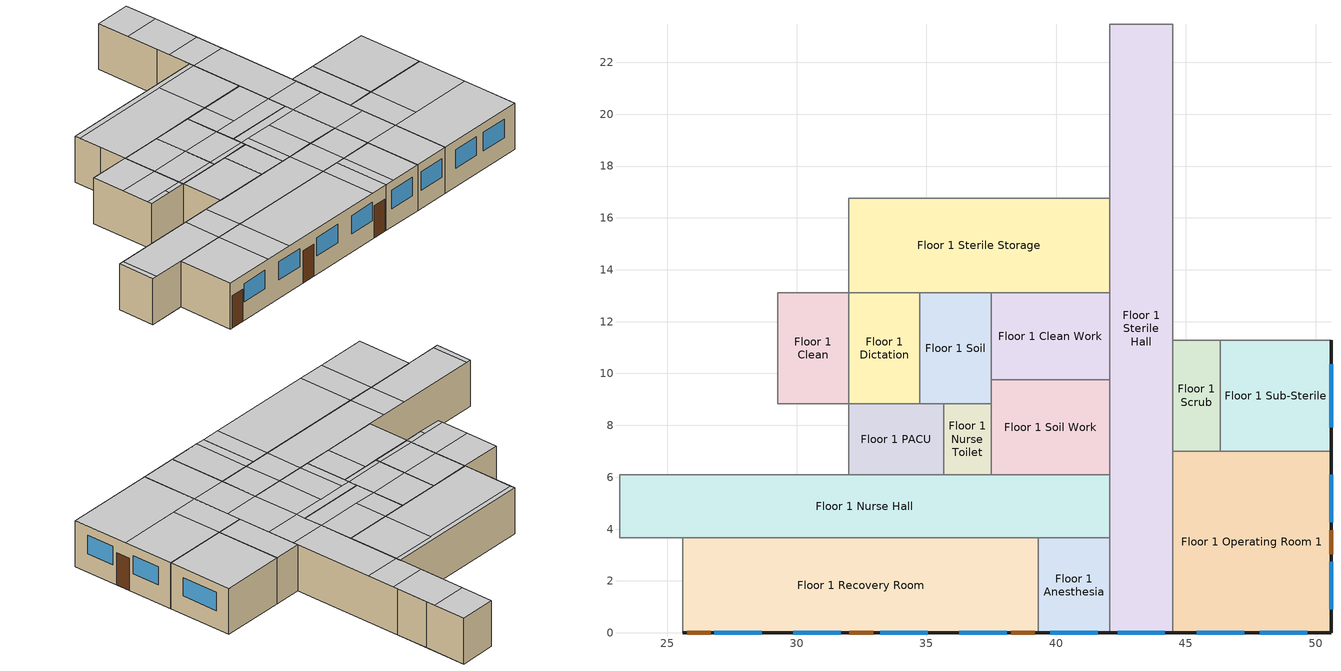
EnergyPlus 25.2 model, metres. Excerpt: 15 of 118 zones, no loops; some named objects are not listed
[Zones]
Floor 1 Anesthesia
 floor ground (Floor1AnesthesiaSlab_Ffactor): 42.06,3.66 42.06,0 39.32,0 39.32,3.66 z0
 wall outside (nonres_ext_wall_grd): 39.32,0 42.06,0 z0:3.05
 wall to Floor 1 Sterile Hall (int_wall): 42.06,0 42.06,3.66 z0:3.05
 wall to Floor 1 Nurse Hall (int_wall): 42.06,3.66 39.32,3.66 z0:3.05
 wall to Floor 1 Recovery Room (int_wall): 39.32,3.66 39.32,0 z0:3.05
 window (NonresWindow_U_0.248_SHGC_South_0.21): 39.78,0 41.61,0 z1.22:2.44
 ceiling to Floor 2 Exam Hall 3 (int_slab_ceiling): 39.32,0 39.93,0 39.93,3.66 39.32,3.66 z3.05
 ceiling to Floor 2 Exam 4 (int_slab_ceiling): 42.06,3.66 39.93,3.66 39.93,0 42.06,0 z3.05
Floor 1 Clean
 floor adiabatic (Floor1CleanSlab_Ffactor): 32,8.84 29.26,8.84 29.26,13.11 32,13.11 z0
 wall to Floor 1 Nurse Station (int_wall): 29.26,8.84 32,8.84 z0:3.05
 wall to Floor 1 Humid (int_wall): 32,13.11 29.26,13.11 z0:3.05
 wall to Floor 1 Nourishment (int_wall): 29.26,13.11 29.26,8.84 z0:3.05
 wall to Floor 1 Dictation (int_wall): 32,8.84 32,13.11 z0:3.05
 ceiling to Floor 2 Exam Hall 2 (int_slab_ceiling): 29.26,8.84 30.78,8.84 30.78,9.14 29.26,9.14 z3.05
 ceiling to Floor 2 Exam 3 (int_slab_ceiling): 32,8.84 32,9.14 30.78,9.14 30.78,8.84 z3.05
 ceiling to Floor 2 X-Ray (int_slab_ceiling): 29.26,13.11 29.26,10.97 32,10.97 32,13.11 z3.05
 ceiling to Floor 2 Reception Hall (int_slab_ceiling): 32,9.14 32,10.97 29.26,10.97 29.26,9.14 z3.05
Floor 1 Clean Work
 floor adiabatic (Floor1CleanWorkSlab_Ffactor): 37.49,9.75 37.49,13.11 42.06,13.11 42.06,9.75 z0
 wall to Floor 1 Sterile Storage (int_wall): 42.06,13.11 37.49,13.11 z0:3.05
 wall to Floor 1 Soil (int_wall): 37.49,13.11 37.49,9.75 z0:3.05
 wall to Floor 1 Sterile Hall (int_wall): 42.06,9.75 42.06,13.11 z0:3.05
 wall to Floor 1 Soil Work (int_wall): 37.49,9.75 42.06,9.75 z0:3.05
 ceiling to Floor 2 Scheduling 1 (int_slab_ceiling): 42.06,13.11 39.01,13.11 39.01,10.97 42.06,10.97 z3.05
 ceiling to Floor 2 X-Ray (int_slab_ceiling): 37.49,13.11 37.49,10.97 39.01,10.97 39.01,13.11 z3.05
 ceiling to Floor 2 Reception Hall (int_slab_ceiling): 42.06,10.97 37.49,10.97 37.49,9.75 42.06,9.75 z3.05
Floor 1 Dictation
 floor adiabatic (Floor1DictationSlab_Ffactor): 34.75,13.11 34.75,8.84 32,8.84 32,13.11 z0
 wall to Floor 1 Sterile Storage (int_wall): 34.75,13.11 32,13.11 z0:3.05
 wall to Floor 1 Soil (int_wall): 34.75,8.84 34.75,13.11 z0:3.05
 wall to Floor 1 PACU (int_wall): 32,8.84 34.75,8.84 z0:3.05
 ceiling to Floor 2 Exam 3 (int_slab_ceiling): 34.75,8.84 34.75,9.14 32,9.14 32,8.84 z3.05
 ceiling to Floor 2 X-Ray (int_slab_ceiling): 32,13.11 32,10.97 34.75,10.97 34.75,13.11 z3.05
 ceiling to Floor 2 Reception Hall (int_slab_ceiling): 34.75,9.14 34.75,10.97 32,10.97 32,9.14 z3.05
Floor 1 Nurse Hall
 floor adiabatic (Floor1NurseHallSlab_Ffactor): 23.16,6.1 42.06,6.1 42.06,3.66 23.16,3.66 z0
 wall to Floor 1 Step Down (int_wall): 23.16,3.66 25.6,3.66 z0:3.05
 wall to Floor 1 Soil Work (int_wall): 42.06,6.1 37.49,6.1 z0:3.05
 wall to Floor 1 Pre-Op Hall (int_wall): 23.16,6.1 23.16,3.66 z0:3.05
 wall to Floor 1 Sterile Hall (int_wall): 42.06,3.66 42.06,6.1 z0:3.05
 wall to Floor 1 Nurse Toilet (int_wall): 37.49,6.1 35.66,6.1 z0:3.05
 wall to Floor 1 PACU (int_wall): 35.66,6.1 32,6.1 z0:3.05
 wall to Floor 1 Nurse Station (int_wall): 32,6.1 23.16,6.1 z0:3.05
 wall to Floor 1 Recovery Room (int_wall): 25.6,3.66 39.32,3.66 z0:3.05
 ceiling to Floor 2 Exam Hall 1 (int_slab_ceiling): 23.16,3.66 23.47,3.66 23.47,6.1 23.16,6.1 z3.05
 ceiling to Floor 2 Exam 2 (int_slab_ceiling): 28.96,3.66 28.96,6.1 23.47,6.1 23.47,3.66 z3.05
 ceiling to Floor 2 Exam 3 (int_slab_ceiling): 30.78,3.66 38.1,3.66 38.1,6.1 30.78,6.1 z3.05
 ceiling to Floor 2 Exam Hall 2 (int_slab_ceiling): 28.96,3.66 30.78,3.66 30.78,6.1 28.96,6.1 z3.05
 ceiling to Floor 2 Exam Hall 3 (int_slab_ceiling): 39.93,3.66 39.93,6.1 38.1,6.1 38.1,3.66 z3.05
 ceiling to Floor 2 Storage 1 (int_slab_ceiling): 42.06,6.1 39.93,6.1 39.93,3.66 42.06,3.66 z3.05
Floor 1 Nurse Toilet
 floor adiabatic (Floor1NurseToiletSlab_Ffactor): 35.66,6.1 35.66,8.84 37.49,8.84 37.49,6.1 z0
 wall to Floor 1 PACU (int_wall): 35.66,8.84 35.66,6.1 z0:3.05
 wall to Floor 1 Soil (int_wall): 37.49,8.84 35.66,8.84 z0:3.05
 wall to Floor 1 Soil Work (int_wall): 37.49,6.1 37.49,8.84 z0:3.05
 ceiling to Floor 2 Exam 3 (int_slab_ceiling): 35.66,8.84 35.66,6.1 37.49,6.1 37.49,8.84 z3.05
Floor 1 Operating Room 1
 floor ground (Floor1OperatingRoom1Slab_Ffactor): 50.6,7.01 50.6,0 44.5,0 44.5,7.01 z0
 wall outside (nonres_ext_wall_grd): 44.5,0 50.6,0 50.6,7.01 z0:3.05
 wall to Floor 1 Sterile Hall (int_wall): 44.5,7.01 44.5,0 z0:3.05
 wall to Floor 1 Sub-Sterile (int_wall): 50.6,7.01 46.33,7.01 z0:3.05
 wall to Floor 1 Scrub (int_wall): 46.33,7.01 44.5,7.01 z0:3.05
 window (NonresWindow_U_0.248_SHGC_South_0.21): 45.42,0 47.24,0 / 47.85,0 49.68,0 z1.22:2.44
 window (NonresWindow_U_0.248_SHGC_East_0.21): 50.6,0.91 50.6,2.74 / 50.6,4.27 50.6,6.1 z1.22:2.44
 door (Swinging Door_con): 50.6,3.03 50.6,3.95 z0:2.13
 ceiling to Floor 2 Conference (int_slab_ceiling): 50.6,0 50.6,3.66 44.5,3.66 44.5,0 z3.05
 ceiling to Floor 2 Office (int_slab_ceiling): 50.6,7.01 46.33,7.01 46.33,3.66 50.6,3.66 z3.05
 ceiling to Floor 2 Office Hall (int_slab_ceiling): 44.5,3.66 46.33,3.66 46.33,7.01 44.5,7.01 z3.05
Floor 1 PACU
 floor adiabatic (Floor1PACUSlab_Ffactor): 32,6.1 32,8.84 35.66,8.84 35.66,6.1 z0
 wall to Floor 1 Soil (int_wall): 35.66,8.84 34.75,8.84 z0:3.05
 wall to Floor 1 Nurse Station (int_wall): 32,8.84 32,6.1 z0:3.05
 ceiling to Floor 2 Exam 3 (int_slab_ceiling): 32,8.84 32,6.1 35.66,6.1 35.66,8.84 z3.05
Floor 1 Recovery Room
 floor ground (Floor1RecoveryRoomSlab_Ffactor): 39.32,0 25.6,0 25.6,3.66 39.32,3.66 z0
 wall outside (nonres_ext_wall_grd): 25.6,0 39.32,0 z0:3.05
 wall to Floor 1 Step Down (int_wall): 25.6,3.66 25.6,0 z0:3.05
 window (NonresWindow_U_0.248_SHGC_South_0.21): 29.87,0 31.7,0 / 33.22,0 35.05,0 / 36.27,0 38.1,0 / 26.82,0 28.65,0 z1.22:2.44
 door (Swinging Door_con): 32.03,0 32.95,0 / 25.77,0 26.68,0 / 38.27,0 39.18,0 z0:2.13
 ceiling to Floor 2 Exam 2 (int_slab_ceiling): 25.6,0 28.96,0 28.96,3.66 25.6,3.66 z3.05
 ceiling to Floor 2 Exam 3 (int_slab_ceiling): 30.78,0 38.1,0 38.1,3.66 30.78,3.66 z3.05
 ceiling to Floor 2 Exam Hall 2 (int_slab_ceiling): 28.96,0 30.78,0 30.78,3.66 28.96,3.66 z3.05
 ceiling to Floor 2 Exam Hall 3 (int_slab_ceiling): 39.32,3.66 38.1,3.66 38.1,0 39.32,0 z3.05
Floor 1 Scrub
 floor adiabatic (Floor1ScrubSlab_Ffactor): 46.33,7.01 44.5,7.01 44.5,11.28 46.33,11.28 z0
 wall to Floor 1 Sub-Sterile (int_wall): 46.33,7.01 46.33,11.28 z0:3.05
 wall to Floor 1 Sterile Hall (int_wall): 44.5,11.28 44.5,7.01 z0:3.05
 wall to Floor 1 Operating Room 2 (int_wall): 46.33,11.28 44.5,11.28 z0:3.05
 ceiling to Floor 2 Office Hall (int_slab_ceiling): 44.5,7.01 46.33,7.01 46.33,11.28 44.5,11.28 z3.05
Floor 1 Soil
 floor adiabatic (Floor1SoilSlab_Ffactor): 37.49,8.84 34.75,8.84 34.75,13.11 37.49,13.11 z0
 wall to Floor 1 Soil Work (int_wall): 37.49,8.84 37.49,9.75 z0:3.05
 wall to Floor 1 Sterile Storage (int_wall): 37.49,13.11 34.75,13.11 z0:3.05
 ceiling to Floor 2 Exam 3 (int_slab_ceiling): 37.49,8.84 37.49,9.14 34.75,9.14 34.75,8.84 z3.05
 ceiling to Floor 2 X-Ray (int_slab_ceiling): 34.75,13.11 34.75,10.97 37.49,10.97 37.49,13.11 z3.05
 ceiling to Floor 2 Reception Hall (int_slab_ceiling): 37.49,9.14 37.49,10.97 34.75,10.97 34.75,9.14 z3.05
Floor 1 Soil Work
 floor adiabatic (Floor1SoilWorkSlab_Ffactor): 42.06,9.75 42.06,6.1 37.49,6.1 37.49,9.75 z0
 wall to Floor 1 Sterile Hall (int_wall): 42.06,6.1 42.06,9.75 z0:3.05
 ceiling to Floor 2 Exam 3 (int_slab_ceiling): 37.49,6.1 38.1,6.1 38.1,9.14 37.49,9.14 z3.05
 ceiling to Floor 2 Exam Hall 3 (int_slab_ceiling): 38.1,6.1 39.93,6.1 39.93,9.14 38.1,9.14 z3.05
 ceiling to Floor 2 Reception Hall (int_slab_ceiling): 42.06,9.14 42.06,9.75 37.49,9.75 37.49,9.14 z3.05
 ceiling to Floor 2 Dictation (int_slab_ceiling): 42.06,6.1 42.06,9.14 39.93,9.14 39.93,6.1 z3.05
Floor 1 Sterile Hall
 floor ground (Floor1SterileHallSlab_Ffactor): 42.06,23.47 44.5,23.47 44.5,0 42.06,0 z0
 wall outside (nonres_ext_wall_grd): 42.06,0 44.5,0 z0:3.05
 wall to Floor 1 Operating Room 3 (int_wall): 42.06,23.47 42.06,19.2 z0:3.05
 wall to Floor 1 Utility Hall (int_wall): 44.5,23.47 42.06,23.47 z0:3.05
 wall to Floor 1 Sterile Storage (int_wall): 42.06,16.76 42.06,13.11 z0:3.05
 wall to Floor 1 Locker Room Hall (int_wall): 42.06,19.2 42.06,16.76 z0:3.05
 wall to Floor 1 Operating Room 2 (int_wall): 44.5,11.28 44.5,18.59 z0:3.05
 wall to Floor 1 Utility Janitor (int_wall): 44.5,18.59 44.5,20.73 z0:3.05
 wall to Floor 1 Utility Room (int_wall): 44.5,20.73 44.5,23.47 z0:3.05
 window (NonresWindow_U_0.248_SHGC_South_0.21): 42.37,0 44.2,0 z1.22:2.44
 ceiling to Floor 2 Conference (int_slab_ceiling): 44.5,0 44.5,3.66 42.06,3.66 42.06,0 z3.05
 ceiling to Floor 2 Storage 2 (int_slab_ceiling): 42.06,23.47 42.06,21.34 44.5,21.34 44.5,23.47 z3.05
 ceiling to Floor 2 Lounge (int_slab_ceiling): 42.06,6.1 44.5,6.1 44.5,9.14 42.06,9.14 z3.05
 ceiling to Floor 2 Conference Toilet (int_slab_ceiling): 44.5,3.66 44.5,6.1 42.06,6.1 42.06,3.66 z3.05
 ceiling to Floor 2 Scheduling 1 (int_slab_ceiling): 42.06,10.97 44.5,10.97 44.5,16.46 42.06,16.46 z3.05
 ceiling to Floor 2 Work Hall (int_slab_ceiling): 42.06,16.46 44.5,16.46 44.5,18.29 42.06,18.29 z3.05
 ceiling to Floor 2 Reception Hall (int_slab_ceiling): 44.5,9.14 44.5,10.97 42.06,10.97 42.06,9.14 z3.05
 ceiling to Floor 2 Nurse Station 1 (int_slab_ceiling): 44.5,21.34 42.06,21.34 42.06,18.29 44.5,18.29 z3.05
Floor 1 Sterile Storage
 floor adiabatic (Floor1NurseStorageSlab_Ffactor): 42.06,16.76 42.06,13.11 32,13.11 32,16.76 z0
 wall to Floor 1 Nurse Janitor (int_wall): 32,16.76 32,14.94 z0:3.05
 wall to Floor 1 Locker Room Hall (int_wall): 42.06,16.76 32,16.76 z0:3.05
 wall to Floor 1 Humid (int_wall): 32,14.94 32,13.11 z0:3.05
 ceiling to Floor 2 Scheduling 1 (int_slab_ceiling): 42.06,13.11 42.06,16.46 39.01,16.46 39.01,13.11 z3.05
 ceiling to Floor 2 Work Hall (int_slab_ceiling): 32,16.76 32,16.46 42.06,16.46 42.06,16.76 z3.05
 ceiling to Floor 2 X-Ray (int_slab_ceiling): 39.01,13.11 39.01,16.46 32,16.46 32,13.11 z3.05
Floor 1 Sub-Sterile
 floor ground (Floor1Sub-SterileSlab_Ffactor): 46.33,7.01 46.33,11.28 50.6,11.28 50.6,7.01 z0
 wall outside (nonres_ext_wall_grd): 50.6,7.01 50.6,11.28 z0:3.05
 wall to Floor 1 Operating Room 2 (int_wall): 50.6,11.28 46.33,11.28 z0:3.05
 window (NonresWindow_U_0.248_SHGC_East_0.21): 50.6,7.92 50.6,10.36 z1.22:2.44
 ceiling to Floor 2 Office (int_slab_ceiling): 46.33,11.28 46.33,7.01 50.6,7.01 50.6,11.28 z3.05
[Building]
OutPatientHealthCare: North Axis {deg}=0; Terrain=City; Loads Convergence Tolerance Value {W}=0.04; Temperature Convergence Tolerance Value {deltaC}=0.2; Solar Distribution=FullInteriorAndExterior; Maximum Number of Warmup Days=50; Minimum Number of Warmup Days=6
[Site:Location]
Site:Location=Albuquerque.Intl.Sunport_NM_USA WMO=723650; Latitude {N+ S-}=35.04; Longitude {W- E+}=-106.62; Time Zone Relative to GMT {GMT+/-}=-7; Elevation {m}=1620
[SizingPeriod:DesignDay] Day of Month=21; Dry-Bulb Temperature Range Modifier Type=DefaultMultipliers; Humidity Condition Type=Wetbulb; Barometric Pressure {Pa}=83318; Rain {Yes/No}=No; Snow on ground {Yes/No}=No; Daylight Savings Time Indicator=No
Name | Month | Day Type | Maximum Dry-Bulb Temperature {C} | Daily Dry-Bulb Temperature Range {C} | Wetbulb at Maximum Dry-Bulb {C} | Wind Speed {m/s} design conditions vs. traditional 6.71 m/s (15 mph) | Wind Direction {Degrees; N=0, S=180} | Solar Model Indicator | Clearness {0.0 to 1.1} | Wind Speed {m/s} design conditions vs. traditional 3.35 m/s (7mph) | ASHRAE Clear Sky Optical Depth for Beam Irradiance (taub) | ASHRAE Clear Sky Optical Depth for Diffuse Irradiance (taud)
Albuquerque.Intl.Sunport_NM_USA Ann Htg 99.6% Condns DB | 12 | WinterDesignDay | -7.9 | 0 | -7.9 | 3.2 | 0 | ASHRAEClearSky | 0
Albuquerque.Intl.Sunport_NM_USA Ann Clg .4% Condns DB=>MWB | 7 | SummerDesignDay | 35.1 | 13.5 | 15.7 |  | 220 | ASHRAETau |  | 4.4 | 0.463 | 1.887
[Site:WaterMainsTemperature]
Calculation Method=Correlation; Annual average outdoor air temperature {C}=13.6333; Maximum difference in monthly average outdoor air temperatures {C}=23.5
[Site:GroundTemperature:FCfactorMethod]
January Ground Temperature {C}=13.7; February Ground Temperature {C}=7; March Ground Temperature {C}=2.1; April Ground Temperature {C}=2.6; May Ground Temperature {C}=4.3; June Ground Temperature {C}=8.8; July Ground Temperature {C}=13.9; August Ground Temperature {C}=17.8; September Ground Temperature {C}=23.2; October Ground Temperature {C}=25.6; November Ground Temperature {C}=24.1; December Ground Temperature {C}=20.5
[Material:NoMass]
Opaque Door panel_con: MediumRough, 0.475973, 0.9, 0.7, 0.7
CP02 CARPET PAD: VeryRough, 0.21648, 0.9, 0.7, 0.8
Nonres_Exterior_Wall_Insulation_grd: MediumSmooth, 1.48827, 0.9, 0.7, 0.7
[Construction]
Swinging Door_con: Opaque Door panel_con
InteriorFurnishings: Std Wood 6inch
int_wall: G01 13mm gypsum board, G01 13mm gypsum board
int_slab_ceiling: CP02 CARPET PAD, 100mm Normalweight concrete floor
nonres_ext_wall_grd: F07 25mm stucco, G01 16mm gypsum board, Nonres_Exterior_Wall_Insulation_grd, G01 16mm gypsum board
NonresWindow_U_0.248_SHGC_South_0.21: Glazing Layer South
NonresWindow_U_0.248_SHGC_East_0.21: Glazing Layer East
[Material]
Name | Roughness | Thickness {m} | Conductivity {W/m-K} | Density {kg/m3} | Specific Heat {J/kg-K} | Thermal Absorptance | Solar Absorptance | Visible Absorptance | Absorptance:Thermal | Absorptance:Solar | Absorptance:Visible
Std Wood 6inch | MediumSmooth | 0.15 | 0.12 | 540 | 1210 | 0.9 | 0.7 | 0.7
F07 25mm stucco | Smooth | 0.0254 | 0.72 | 1856 | 840 | 0.9 | 0.7 | 0.7
G01 13mm gypsum board | Smooth | 0.0127 | 0.16 | 800 | 1090 |  |  |  | 0.9 | 0.7 | 0.5
G01 16mm gypsum board | MediumSmooth | 0.0159 | 0.16 | 800 | 1090
100mm Normalweight concrete floor | MediumRough | 0.1016 | 2.31 | 2322 | 832
[WindowMaterial:SimpleGlazingSystem] U-Factor {W/m2-K}=1.40821; Solar Heat Gain Coefficient=0.21; Visible Transmittance=0.29
Glazing Layer South; Glazing Layer East
[Construction:FfactorGroundFloor] F-Factor {W/m-K}=0.90012
Name | Area {m2} | PerimeterExposed {m}
Floor1AnesthesiaSlab_Ffactor | 10.0335 | 2.7432
Floor1CleanSlab_Ffactor; Floor1DictationSlab_Ffactor; Floor1SoilSlab_Ffactor | 11.7058 | 0
Floor1CleanWorkSlab_Ffactor | 15.329 | 0
Floor1NurseHallSlab_Ffactor | 46.0799 | 0
Floor1NurseToiletSlab_Ffactor | 5.01676 | 0
Floor1OperatingRoom1Slab_Ffactor | 42.7354 | 13.1064
Floor1PACUSlab_Ffactor | 10.0335 | 0
Floor1RecoveryRoomSlab_Ffactor | 50.1676 | 13.716
Floor1ScrubSlab_Ffactor | 7.80386 | 0
Floor1SoilWorkSlab_Ffactor | 16.7225 | 0
Floor1SterileHallSlab_Ffactor | 57.2283 | 2.4384
Floor1NurseStorageSlab_Ffactor | 36.7896 | 0
Floor1Sub-SterileSlab_Ffactor | 18.209 | 4.2672
[Zone] Type=1; Multiplier=1; Ceiling Height {m}=-9999; Floor Area {m2}=autocalculate; Part of Total Floor Area=Yes
Name | Volume {m3}
Floor 1 Anesthesia; Floor 1 PACU | 30.5822
Floor 1 Clean; Floor 1 Dictation; Floor 1 Soil | 35.6792
Floor 1 Clean Work | 46.7228
Floor 1 Nurse Hall | 140.4516
Floor 1 Nurse Toilet | 15.2911
Floor 1 Operating Room 1 | 130.2575
Floor 1 Recovery Room | 152.911
Floor 1 Scrub | 23.7862
Floor 1 Soil Work | 50.9703
Floor 1 Sterile Hall | 174.4318
Floor 1 Sterile Storage | 112.1347
Floor 1 Sub-Sterile | 55.501
[InternalMass] Construction=InteriorFurnishings
Name | Zone or ZoneList | Surface Area {m2}
Floor 1 Anesthesia_InternalMass_1 | Floor 1 Anesthesia | 20.0671
Floor 1 Clean_InternalMass_1 | Floor 1 Clean | 23.4116
Floor 1 Clean Work_InternalMass_1 | Floor 1 Clean Work | 30.658
Floor 1 Dictation_InternalMass_1 | Floor 1 Dictation | 23.4116
Floor 1 Nurse Hall_InternalMass_1 | Floor 1 Nurse Hall | 92.1598
Floor 1 Nurse Toilet_InternalMass_1 | Floor 1 Nurse Toilet | 10.0335
Floor 1 Operating Room 1_InternalMass_1 | Floor 1 Operating Room 1 | 85.4708
Floor 1 PACU_InternalMass_1 | Floor 1 PACU | 20.0671
Floor 1 Recovery Room_InternalMass_1 | Floor 1 Recovery Room | 100.3353
Floor 1 Scrub_InternalMass_1 | Floor 1 Scrub | 15.6077
Floor 1 Soil_InternalMass_1 | Floor 1 Soil | 23.4116
Floor 1 Soil Work_InternalMass_1 | Floor 1 Soil Work | 33.4451
Floor 1 Sterile Hall_InternalMass_1 | Floor 1 Sterile Hall | 114.4565
Floor 1 Sterile Storage_InternalMass_1 | Floor 1 Sterile Storage | 73.5792
Floor 1 Sub-Sterile_InternalMass_1 | Floor 1 Sub-Sterile | 36.418
[People] Fraction Radiant=0.3; Sensible Heat Fraction=AUTOCALCULATE; Activity Level Schedule=ACTIVITY_SCH; Enable ASHRAE 55 Comfort Warnings=No; Mean Radiant Temperature Calculation Type=EnclosureAveraged; Work Efficiency Schedule=WORK_EFF_SCH; Clothing Insulation Calculation Method=ClothingInsulationSchedule; Clothing Insulation Schedule=CLOTHING_SCH; Air Velocity Schedule=AIR_VELO_SCH; Thermal Comfort Model 1 Type=FANGER
Name | Zone or ZoneList or Space or SpaceList | Number of People Schedule | Number of People Calculation Method | People per Floor Area {person/m2} | Number of People
Floor 1 Anesthesia People | Floor 1 Anesthesia | BLDG_OCC_SCH | People/Area | 0.215299
Floor 1 Clean People | Floor 1 Clean | BLDG_OCC_SCH | People/Area | 0.215299
Floor 1 Clean Work People | Floor 1 Clean Work | BLDG_OCC_SCH | People/Area | 0.215299
Floor 1 Dictation People | Floor 1 Dictation | OFFICE_OCC_w_SB_SCH | People/Area | 0.0538248
Floor 1 Operating Room 1 People | Floor 1 Operating Room 1 | BLDG_OCC_SCH | People/Area | 0.215299
Floor 1 PACU People | Floor 1 PACU | BLDG_OCC_SCH | People/Area | 0.215299
Floor 1 Recovery Room People | Floor 1 Recovery Room | BLDG_OCC_SCH | People/Area | 0.215299
Floor 1 Soil People | Floor 1 Soil | BLDG_OCC_SCH | People/Area | 0.215299
Floor 1 Soil Work People | Floor 1 Soil Work | BLDG_OCC_SCH | People/Area | 0.215299
Floor 1 Nurse Hall People | Floor 1 Nurse Hall | BLDG_OCC_SCH | People |  | 2.48
Floor 1 Nurse Toilet People | Floor 1 Nurse Toilet | BLDG_OCC_SCH | People |  | 0.27
Floor 1 Scrub People | Floor 1 Scrub | BLDG_OCC_SCH | People |  | 0.42
Floor 1 Sterile Hall People | Floor 1 Sterile Hall | BLDG_OCC_SCH | People |  | 3.08
Floor 1 Sterile Storage People | Floor 1 Sterile Storage | BLDG_OCC_SCH | People |  | 0.792
Floor 1 Sub-Sterile People | Floor 1 Sub-Sterile | BLDG_OCC_SCH | People |  | 0.98
[Lights] Design Level Calculation Method=Watts/Area; Return Air Fraction=0; Fraction Radiant=0.7; Fraction Visible=0.2; Fraction Replaceable=1; Return Air Fraction Calculated from Plenum Temperature=No
Name | Zone or ZoneList or Space or SpaceList | Schedule | Watts per Zone Floor Area {W/m2}
Floor 1 Anesthesia_Lights | Floor 1 Anesthesia | ltg_sch_anesthesia | 13.6002
Floor 1 Clean_Lights | Floor 1 Clean | ltg_sch_clean | 13.6002
Floor 1 Clean Work_Lights | Floor 1 Clean Work | ltg_sch_clean | 13.6002
Floor 1 Dictation_Lights | Floor 1 Dictation | ltg_sch_office | 7.46477
Floor 1 Nurse Hall_Lights | Floor 1 Nurse Hall | ltg_sch_corridor | 7.19909
Floor 1 Nurse Toilet_Lights | Floor 1 Nurse Toilet | ltg_sch_toilet | 7.56703
Floor 1 Operating Room 1_Lights | Floor 1 Operating Room 1 | ltg_sch_operation | 23.6214
Floor 1 PACU_Lights | Floor 1 PACU | ltg_sch_recovery | 12.06633
Floor 1 Recovery Room_Lights | Floor 1 Recovery Room | ltg_sch_recovery | 12.06633
Floor 1 Scrub_Lights | Floor 1 Scrub | ltg_sch_corridor | 7.19909
Floor 1 Soil_Lights | Floor 1 Soil | ltg_sch_soiled | 13.6002
Floor 1 Soil Work_Lights | Floor 1 Soil Work | ltg_sch_soiled | 13.6002
Floor 1 Sterile Hall_Lights | Floor 1 Sterile Hall | ltg_sch_corridor | 7.19909
Floor 1 Sterile Storage_Lights | Floor 1 Sterile Storage | ltg_sch_floor_1_sterile_storage | 4.030261
Floor 1 Sub-Sterile_Lights | Floor 1 Sub-Sterile | ltg_sch_corridor | 7.19909
[ElectricEquipment] Schedule=BLDG_EQUIP_SCH; Design Level Calculation Method=EquipmentLevel; Fraction Latent=0; Fraction Radiant=0.5; Fraction Lost=0
Name | Zone or ZoneList or Space or SpaceList | Design Level {W}
Floor 1 Anesthesia_PlugMisc_Equip | Floor 1 Anesthesia | 216.0219
Floor 1 Clean_PlugMisc_Equip | Floor 1 Clean | 252.0255
Floor 1 Clean Work_PlugMisc_Equip | Floor 1 Clean Work | 330.0334
Floor 1 Dictation_PlugMisc_Equip | Floor 1 Dictation | 138.5965
Floor 1 Nurse Hall_PlugMisc_Equip | Floor 1 Nurse Hall | 198.6044
Floor 1 Nurse Toilet_PlugMisc_Equip | Floor 1 Nurse Toilet | 21.6223
Floor 1 Operating Room 1_PlugMisc_Equip | Floor 1 Operating Room 1 | 1840.19
Floor 1 PACU_PlugMisc_Equip | Floor 1 PACU | 323.9826
Floor 1 Recovery Room_PlugMisc_Equip | Floor 1 Recovery Room | 1619.91
Floor 1 Scrub_PlugMisc_Equip | Floor 1 Scrub | 33.6346
Floor 1 Soil_PlugMisc_Equip | Floor 1 Soil | 252.0255
Floor 1 Soil Work_PlugMisc_Equip | Floor 1 Soil Work | 360.0364
Floor 1 Sterile Hall_PlugMisc_Equip | Floor 1 Sterile Hall | 246.6539
Floor 1 Sterile Storage_PlugMisc_Equip | Floor 1 Sterile Storage | 39.7328
Floor 1 Sub-Sterile_PlugMisc_Equip | Floor 1 Sub-Sterile | 78.4808
[GasEquipment]
Floor 1 Operating Room 1_GasMisc_Equip: Zone or ZoneList or Space or SpaceList=Floor 1 Operating Room 1; Schedule=BLDG_EQUIP_SCH_BASE; Design Level Calculation Method=EquipmentLevel; Design Level {W}=3217.98; Fraction Latent=0; Fraction Radiant=0; Fraction Lost=0.5
[Exterior:Lights] Control Option=AstronomicalClock
Name | Schedule | Design Level {W}
Exterior_Lights_a | Exterior_lighting_schedule_a | 180.55
Exterior_Lights_b | Exterior_lighting_schedule_b_2016 | 1040.09
Exterior_Lights_c | Exterior_lighting_schedule_c_2016 | 2850.15
[ZoneInfiltration:DesignFlowRate] Schedule=INFIL_SCH; Design Flow Rate Calculation Method=Flow/ExteriorWallArea; Flow per Exterior Surface Area {m3/s-m2}=0.000569572; Constant Term Coefficient=0; Temperature Term Coefficient=0; Velocity Term Coefficient=0.224; Velocity Squared Term Coefficient=0
Name | Zone or ZoneList
Floor 1 Anesthesia_Infiltration | Floor 1 Anesthesia
Floor 1 Operating Room 1_Infiltration | Floor 1 Operating Room 1
Floor 1 Recovery Room_Infiltration | Floor 1 Recovery Room
Floor 1 Sub-Sterile_Infiltration | Floor 1 Sub-Sterile
[HVACTemplate:System:VRF]
VRF_System_1: Gross Rated Total Cooling Capacity {W} (N1)=Autosize; Gross Rated Cooling COP {W/W} (N2)=3.5; Minimum Outdoor Temperature in Cooling Mode {C} (N3)=-5; Maximum Outdoor Temperature in Cooling Mode {C} (N4)=43; Gross Rated Heating Capacity {W} (N5)=Autosize; Rated Heating Capacity Sizing Ratio (N6)=1; Gross Rated Heating COP {W/W} (N7)=4; Minimum Outdoor Temperature in Heating Mode {C} (N8)=-20; Maximum Outdoor Temperature in Heating Mode {C} (N9)=15.5; Minimum Heat Pump Part-Load Ratio (N10)=0.15; Zone Name for Master Thermostat Location (A3)=Floor 1 Anesthesia; Master Thermostat Priority Control Type (A4)=LoadPriority; Heat Pump Waste Heat Recovery (A6)=No; Equivalent Piping Length for Cooling {m} (N11)=30; Vertical Height for Piping Correction {m} (N12)=10; Equivalent Piping Length for Heating {m} (N13)=30; Crankcase Heater Power per Compressor {W} (N14)=15; Number of Compressors (N15)=2; Ratio of Compressor Size to Total Capacity (N16)=0.5; Max Outdoor Dry-bulb Temp for Crankcase Heater {C} (N17)=5; Defrost Strategy (A7)=ReverseCycle; Defrost Control (A8)=OnDemand; Defrost Time Period Fraction (N18)=0.058333; Resistive Defrost Heater Capacity {W} (N19)=Autosize; Max Outdoor Dry-bulb Temp for Defrost {C} (N20)=5; Condenser Type (A9)=AirCooled; Evaporative Condenser Effectiveness (N22)=0.9; Evaporative Condenser Air Flow Rate {m3/s} (N23)=Autosize; Evaporative Condenser Pump Power {W} (N24)=Autosize; Basin Heater Capacity {W/K} (N25)=0.5; Basin Heater Setpoint Temperature {C} (N26)=2; Fuel Type (A11)=Electricity
[HVACTemplate:Zone:VRF] Template VRF System Name (F2)=VRF_System_1; Rated Total Heating Capacity Sizing Ratio (F6)=1; Cooling Supply Air Flow Rate (F7)=Autosize; No Cooling Supply Air Flow Rate (F8)=Autosize; Heating Supply Air Flow Rate (F9)=Autosize; No Heating Supply Air Flow Rate (F10)=Autosize; Cooling Outdoor Air Flow Rate (F11)=Autosize; Heating Outdoor Air Flow Rate (F12)=Autosize; No Load Outdoor Air Flow Rate (F13)=Autosize; Supply Air Fan Placement (F22)=DrawThrough; Supply Fan Total Efficiency (F23)=0.7; Supply Fan Delta Pressure (F24)=300; Supply Fan Motor Efficiency (F25)=0.9; Cooling Coil Type (F26)=VariableRefrigerantFlowDX; Cooling Coil Gross Rated Total Capacity (F28)=Autosize; Cooling Coil Gross Rated Sensible Heat Ratio (F29)=Autosize; Heat Pump Heating Coil Type (F30)=VariableRefrigerantFlowDX; Heat Pump Heating Coil Gross Rated Capacity (F32)=Autosize; Zone Terminal Unit On Parasitic Electric Energy Use (F33)=30; Zone Terminal Unit Off Parasitic Electric Energy Use (F34)=20; Zone Cooling Design Supply Air Temperature Input Method (F36)=SupplyAirTemperature; Zone Cooling Design Supply Air Temperature (F37)=12.8; Zone Heating Design Supply Air Temperature Input Method (F39)=SupplyAirTemperature; Zone Heating Design Supply Air Temperature (F40)=50
Name | Template Thermostat Name (F3)
Floor 1 Anesthesia | Thermostat_Floor 1 Anesthesia
Floor 1 Clean | Thermostat_Floor 1 Clean
Floor 1 Clean Work | Thermostat_Floor 1 Clean Work
Floor 1 Dictation | Thermostat_Floor 1 Dictation
Floor 1 Nurse Hall | Thermostat_Floor 1 Nurse Hall
Floor 1 Nurse Toilet | Thermostat_Floor 1 Nurse Toilet
Floor 1 Operating Room 1 | Thermostat_Floor 1 Operating Room 1
Floor 1 PACU | Thermostat_Floor 1 PACU
Floor 1 Recovery Room | Thermostat_Floor 1 Recovery Room
Floor 1 Scrub | Thermostat_Floor 1 Scrub
Floor 1 Soil | Thermostat_Floor 1 Soil
Floor 1 Soil Work | Thermostat_Floor 1 Soil Work
Floor 1 Sterile Hall | Thermostat_Floor 1 Sterile Hall
Floor 1 Sterile Storage | Thermostat_Floor 1 Sterile Storage
[Schedule:Compact]
Exterior_lighting_schedule_a: Through:12/31, For:AllDays, Until: 06:00, 0, Until: 24:00, 1
Exterior_lighting_schedule_b_2016: Through:12/31, For:AllDays, Until: 06:00, 0.5, Until: 24:00, 1
Exterior_lighting_schedule_c_2016: Through:12/31, For:AllDays, Until: 06:00, 0.5, Until: 19:00, 1, Until: 24:00, 0.5
ACTIVITY_SCH: Through: 12/31, For: AllDays, Until: 24:00, 120
WORK_EFF_SCH: Through: 12/31, For: AllDays, Until: 24:00, 0
AIR_VELO_SCH: Through: 12/31, For: AllDays, Until: 24:00, 0.2
CLOTHING_SCH: Through: 04/30, For: AllDays, Until: 24:00, 1, Through: 09/30, For: AllDays, Until: 24:00, 0.5, Through: 12/31, For: AllDays, Until: 24:00, 1
INFIL_SCH: Through: 12/31, For: Weekdays, Until: 06:00, 1, Until: 19:00, 0.25, Until: 24:00, 1, For: Saturday, Until: 06:00, 1, Until: 19:00, 0.25, Until: 24:00, 1, For: SummerDesignDay WinterDesignDay, Until: 06:00, 1, Until: 19:00, 0.25, Until: 24:00, 1, For: Sunday Holidays AllOtherDays, Until: 06:00, 1, Until: 19:00, 1, Until: 24:00, 1
BLDG_EQUIP_SCH: Through: 12/31, For: Weekdays, Until: 04:00, 0.297138, Until: 06:00, 0.49523, Until: 18:00, 0.990461, Until: 20:00, 0.49523, Until: 24:00, 0.297138, For: SummerDesignDay, Until: 04:00, 0.3, Until: 06:00, 0.5, Until: 18:00, 1, Until: 20:00, 0.5, Until: 24:00, 0.3, For: WinterDesignDay, Until: 07:00, 0.3, Until: 09:00, 0.5, Until: 15:00, 0.8, Until: 20:00, 0.5, Until: 24:00, 0.3, For: Saturday, Until: 07:00, 0.297138, Until: 09:00, 0.49523, Until: 15:00, 0.792368, Until: 20:00, 0.49523, Until: 24:00, 0.297138, For: Sunday Holidays AllOtherDays, Until: 08:00, 0.297138, Until: 17:00, 0.49523, Until: 24:00, 0.297138
BLDG_EQUIP_SCH_BASE: Through: 12/31, For: Weekdays, Until: 04:00, 0.3, Until: 06:00, 0.5, Until: 18:00, 1, Until: 20:00, 0.5, Until: 24:00, 0.3, For: SummerDesignDay, Until: 04:00, 0.3, Until: 06:00, 0.5, Until: 18:00, 1, Until: 20:00, 0.5, Until: 24:00, 0.3, For: WinterDesignDay, Until: 07:00, 0.3, Until: 09:00, 0.5, Until: 15:00, 0.8, Until: 20:00, 0.5, Until: 24:00, 0.3, For: Saturday, Until: 07:00, 0.3, Until: 09:00, 0.5, Until: 15:00, 0.8, Until: 20:00, 0.5, Until: 24:00, 0.3, For: Sunday Holidays AllOtherDays, Until: 08:00, 0.3, Until: 17:00, 0.5, Until: 24:00, 0.3
BLDG_OCC_SCH: Through: 12/31, For: Weekdays, Until: 06:00, 0, Until: 07:00, 0.5, Until: 18:00, 0.9, Until: 19:00, 0.5, Until: 24:00, 0, For: SummerDesignDay, Until: 06:00, 0, Until: 07:00, 0.5, Until: 18:00, 0.9, Until: 19:00, 0.5, Until: 24:00, 0, For: WinterDesignDay, Until: 06:00, 0, Until: 09:00, 0.2, Until: 15:00, 0.3, Until: 19:00, 0.2, Until: 24:00, 0, For: Saturday, Until: 06:00, 0, Until: 09:00, 0.2, Until: 15:00, 0.3, Until: 19:00, 0.2, Until: 24:00, 0, For: Sunday Holidays AllOtherDays, Until: 06:00, 0, Until: 19:00, 0.05, Until: 24:00, 0
OFFICE_OCC_w_SB_SCH: Through: 12/31, For: Weekdays, Until: 06:00, 0, Until: 07:00, 0.5, Until: 08:00, 0.9, Until: 09:00, 0.9, Until: 10:00, 0.9, Until: 11:00, 0.9, Until: 12:00, 0.9, Until: 13:00, 0, Until: 14:00, 0.9, Until: 15:00, 0, Until: 16:00, 0.9, Until: 17:00, 0.9, Until: 18:00, 0.9, Until: 19:00, 0.5, Until: 24:00, 0, For: Saturdays, Until: 06:00, 0, Until: 07:00, 0.05, Until: 08:00, 0.2, Until: 09:00, 0.2, Until: 10:00, 0.3, Until: 11:00, 0.3, Until: 12:00, 0, Until: 13:00, 0.3, Until: 14:00, 0.3, Until: 15:00, 0, Until: 16:00, 0.2, Until: 17:00, 0.2, Until: 18:00, 0.2, Until: 19:00, 0.2, Until: 24:00, 0, For: SummerDesignDay, Until: 06:00, 0, Until: 07:00, 0.5, Until: 18:00, 0.9, Until: 19:00, 0.5, Until: 24:00, 0, For: WinterDesignDay, Until: 06:00, 0, Until: 09:00, 0.2, Until: 15:00, 0.3, Until: 19:00, 0.2, Until: 24:00, 0, For: Sunday Holidays AllOtherDays, Until: 06:00, 0, Until: 19:00, 0.05, Until: 24:00, 0
[SCHEDULE:COMPACT]
ltg_sch_office: Through: 12/31, For: SummerDesignDay, Until: 24:00, 1, For: WinterDesignDay, Until: 24:00, 0, For: Weekdays, Until: 4:00, 0.0625, Until: 6:00, 0.1875, Until: 7:00, 0.375, Until: 18:00, 0.5625, Until: 20:00, 0.375, Until: 22:00, 0.1875, Until: 24:00, 0.0625, For: Saturday, Until: 7:00, 0.0625, Until: 9:00, 0.1875, Until: 15:00, 0.25, Until: 20:00, 0.1875, Until: 24:00, 0.0625, For: AllOtherDays, Until: 8:00, 0.03125, Until: 17:00, 0.0625, Until: 24:00, 0.03125
ltg_sch_operation; ltg_sch_anesthesia; ltg_sch_soiled; ltg_sch_clean; ltg_sch_recovery: Through: 12/31, For: SummerDesignDay, Until: 24:00, 1, For: WinterDesignDay, Until: 24:00, 0, For: Weekdays, Until: 4:00, 0.09, Until: 6:00, 0.27, Until: 7:00, 0.54, Until: 18:00, 0.81, Until: 20:00, 0.54, Until: 22:00, 0.27, Until: 24:00, 0.09, For: Saturday, Until: 7:00, 0.09, Until: 9:00, 0.27, Until: 15:00, 0.36, Until: 20:00, 0.27, Until: 24:00, 0.09, For: AllOtherDays, Until: 8:00, 0.045, Until: 17:00, 0.09, Until: 24:00, 0.045
ltg_sch_floor_1_sterile_storage: Through: 12/31, For: SummerDesignDay, Until: 24:00, 1, For: WinterDesignDay, Until: 24:00, 0, For: Weekdays, Until: 4:00, 0.05145, Until: 6:00, 0.15436, Until: 7:00, 0.30872, Until: 18:00, 0.46308, Until: 20:00, 0.30872, Until: 22:00, 0.15436, Until: 24:00, 0.05145, For: Saturday, Until: 7:00, 0.05145, Until: 9:00, 0.15436, Until: 15:00, 0.20582, Until: 20:00, 0.15436, Until: 24:00, 0.05145, For: AllOtherDays, Until: 8:00, 0.02573, Until: 17:00, 0.05145, Until: 24:00, 0.02573
ltg_sch_corridor: Through: 12/31, For: SummerDesignDay, Until: 24:00, 1, For: WinterDesignDay, Until: 24:00, 0, For: Weekdays, Until: 4:00, 0.0714486, Until: 6:00, 0.214346, Until: 7:00, 0.428692, Until: 18:00, 0.643038, Until: 20:00, 0.428692, Until: 22:00, 0.214346, Until: 24:00, 0.0714486, For: Saturday, Until: 7:00, 0.0714486, Until: 9:00, 0.214346, Until: 15:00, 0.285795, Until: 20:00, 0.214346, Until: 24:00, 0.0714486, For: AllOtherDays, Until: 8:00, 0.0357282, Until: 17:00, 0.0714486, Until: 24:00, 0.0357282
ltg_sch_toilet: Through: 12/31, For: SummerDesignDay, Until: 24:00, 1, For: WinterDesignDay, Until: 24:00, 0, For: Weekdays, Until: 4:00, 0.055, Until: 6:00, 0.165, Until: 7:00, 0.33, Until: 18:00, 0.495, Until: 20:00, 0.33, Until: 22:00, 0.165, Until: 24:00, 0.055, For: Saturday, Until: 7:00, 0.055, Until: 9:00, 0.165, Until: 15:00, 0.22, Until: 20:00, 0.165, Until: 24:00, 0.055, For: AllOtherDays, Until: 8:00, 0.0275, Until: 17:00, 0.055, Until: 24:00, 0.0275
